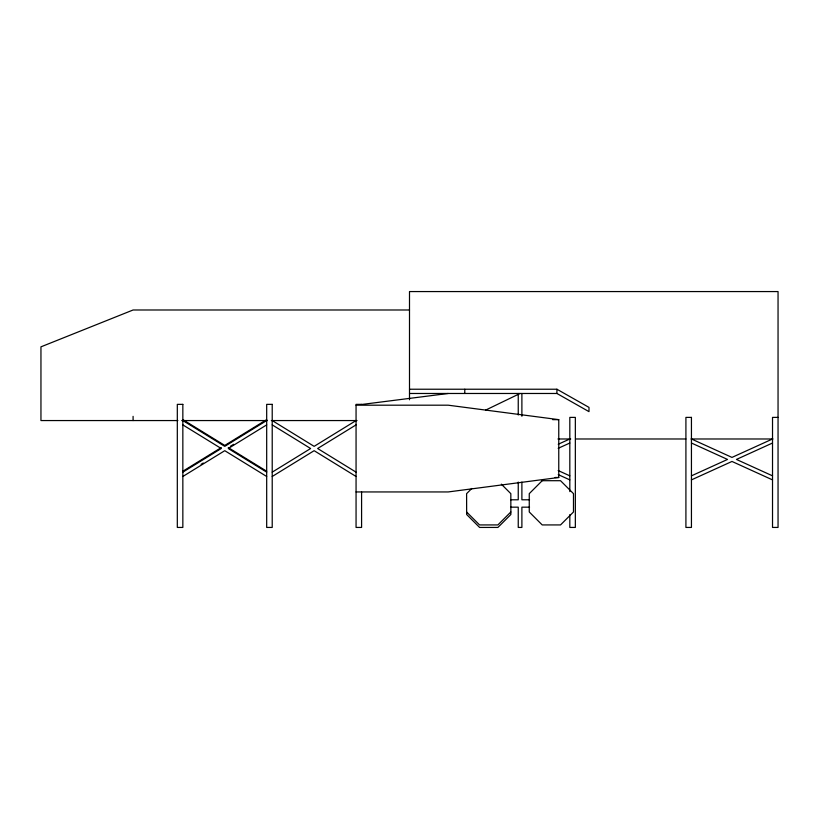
<?xml version="1.0" encoding="UTF-8"?>
<svg xmlns="http://www.w3.org/2000/svg" width="819" height="819" viewBox="0 0 819 819"><rect width="100%" height="100%" fill="white"/><g stroke="black" fill="none" stroke-linecap="round" stroke-linejoin="round"><path stroke-width="1.23" d="M471.785 488.472L466.605 493.652L466.646 514.486L479.596 527.436L497.921 527.436L510.872 514.486L510.831 493.652L501.33 484.152M510.831 511.977L497.88 524.928L479.555 524.928L466.605 511.977M182.842 471.232L221.253 447.594M266.687 419.635L224.764 445.434L182.842 419.635M182.842 472.153L221.253 448.515L182.842 424.887M266.687 420.556L224.764 446.355L182.842 420.556M201.116 464.312L203.266 462.991M230.415 446.283L233.61 444.307M182.842 476.484L224.764 450.685L266.687 476.484M266.687 424.887L228.276 448.515L266.687 472.153M272.215 472.153L310.626 448.515L272.215 424.887M356.06 420.556L314.138 446.355L272.215 420.556M272.215 476.484L314.138 450.685L356.06 476.484M356.06 424.887L317.649 448.515L356.06 472.153M485.677 410.094L520.065 393.478M558.241 444.246L569.819 438.984M558.179 448.321L569.819 443.028M691.441 475.839L727.528 459.439L691.441 443.028M772.522 438.984L731.981 457.411L691.441 438.984M691.441 479.883L731.981 461.455L772.522 479.883M772.522 443.028L736.435 459.439L772.522 475.839M448.198 393.478L356.06 405.19L448.198 405.19L558.763 419.645L558.763 477.487L448.198 491.943L356.06 491.943M409.5 309.991L133.088 309.991L40.95 346.846L40.95 420.556L177.877 420.556M409.5 389.23L556.92 389.23L588.994 407.391L588.994 411.64L556.92 393.478L409.5 393.478M361.588 404.361L356.06 404.361L356.06 527.436L361.588 527.436L361.588 491.912M778.05 417.393L772.522 417.393L772.522 527.436L778.05 527.436L778.05 291.564L409.5 291.564L409.5 399.774M552.62 419.645L558.763 419.645M181.716 420.556L267.455 420.556M271.294 420.556L357.033 420.556M557.944 438.984L570.741 438.984M575.859 438.984L685.912 438.984M691.031 438.984L772.931 438.984M555.077 477.487L558.763 477.487M510.585 499.795L518.243 499.795L518.243 482.074M529.545 499.795L521.887 499.795L521.887 482.074M510.585 507.166L518.243 507.166L518.243 527.436L521.887 527.436L521.887 507.166L529.545 507.166M558.179 470.546L569.819 475.839M558.241 474.621L569.819 479.883M228.276 447.594L266.687 471.232M569.819 491.605L569.819 417.393L575.347 417.393L575.347 527.436L569.819 527.436L569.819 514.639M556.92 389.23L556.92 393.478M521.887 393.478L521.887 416.267M518.243 393.478L518.243 414.998M464.782 389.23L464.782 393.478M133.088 416.349L133.088 420.556M542.209 480.702L529.258 493.652L529.258 511.977L542.209 524.928L560.534 524.928L573.484 511.977L573.484 493.652L560.534 480.702L542.209 480.702M182.842 404.361L177.313 404.361L177.313 527.436L182.842 527.436L182.842 404.361M272.215 404.361L266.687 404.361L266.687 527.436L272.215 527.436L272.215 404.361M691.441 417.393L685.912 417.393L685.912 527.436L691.441 527.436L691.441 417.393"/></g></svg>
